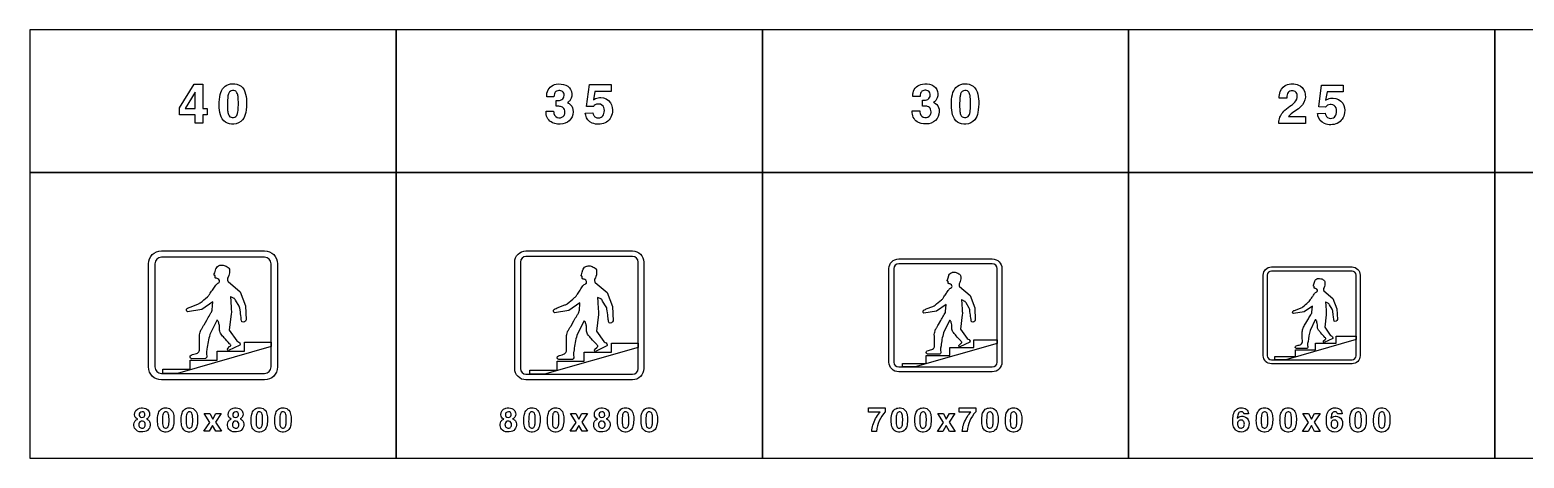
# Model space of a CAD drawing. Extents: x 0 to 18160, y 781 to 3436.
# Drawn here: x 0 to 9262, y 781 to 3436 of the extents above; entities that cross this region are included whole.
import ezdxf

# ---------------------------------------------------------------- set-up
doc = ezdxf.new("R2010")
doc.units = 0
doc.header["$MEASUREMENT"] = 0

msp = doc.modelspace()

# ---------------------------------------------------------------- linework, layer by layer
for points in [[(0, 2550.85), (2270, 2550.85), (2270, 3435.85), (0, 3435.85)], [(2270, 2550.85), (4540, 2550.85), (4540, 3435.85), (2270, 3435.85)], [(4540, 2550.85), (6810, 2550.85), (6810, 3435.85), (4540, 3435.85)], [(6810, 2550.85), (9080, 2550.85), (9080, 3435.85), (6810, 3435.85)], [(9080, 2550.85), (11350, 2550.85), (11350, 3435.85), (9080, 3435.85)], [(927.496, 2952.2), (1017.9, 3098.64), (1070.98, 3098.64), (1070.98, 2947.42), (1097.95, 2947.42), (1097.95, 2909.39), (1070.98, 2909.39), (1070.98, 2857.14), (1023.46, 2857.14), (1023.46, 2909.39), (927.496, 2909.39)], [(1023.46, 3049.99), (963.474, 2947.42), (1023.46, 2947.42)], [(0, 780.853), (2270, 780.853), (2270, 2550.85), (0, 2550.85)], [(2270, 780.853), (4540, 780.853), (4540, 2550.85), (2270, 2550.85)], [(4540, 780.853), (6810, 780.853), (6810, 2550.85), (4540, 2550.85)], [(6810, 780.853), (9080, 780.853), (9080, 2550.85), (6810, 2550.85)], [(9080, 780.853), (11350, 780.853), (11350, 2550.85), (9080, 2550.85)], [(914.424, 1305.97), (824.231, 1305.75), (824.262, 1331.43), (993.4, 1331.43), (993.4, 1387.46), (1160.94, 1387.46), (1160.94, 1443.72), (1164.64, 1443.7), (1329.24, 1443.69), (1329.24, 1499.23), (1331.15, 1499.24), (1494.85, 1499.26), (1494.94, 1471.96)], [(3189.62, 1300.98), (3099.43, 1300.76), (3099.46, 1326.44), (3268.6, 1326.44), (3268.6, 1382.47), (3436.14, 1382.47), (3436.14, 1438.73), (3439.84, 1438.71), (3604.44, 1438.7), (3604.44, 1494.24), (3606.35, 1494.25), (3770.05, 1494.27), (3770.14, 1466.97)], [(5487.06, 1346.05), (5408.14, 1345.86), (5408.16, 1368.32), (5556.16, 1368.32), (5556.16, 1417.36), (5702.76, 1417.36), (5702.76, 1466.58), (5706, 1466.56), (5850.02, 1466.55), (5850.02, 1515.15), (5851.69, 1515.16), (5994.93, 1515.18), (5995.01, 1491.29)], [(7784.65, 1391.03), (7717, 1390.86), (7717.03, 1410.12), (7843.88, 1410.12), (7843.88, 1452.15), (7969.54, 1452.15), (7969.54, 1494.34), (7972.31, 1494.33), (8095.76, 1494.32), (8095.76, 1535.98), (8097.19, 1535.98), (8219.97, 1536), (8220.04, 1515.52)], [(1115.2, 1002.62), (1080.08, 1057.17), (1114.84, 1057.17), (1133.11, 1023.12), (1151.83, 1057.17), (1185.98, 1057.17), (1150.44, 1003.14), (1186.95, 947.124), (1152.4, 947.124), (1132.54, 983.214), (1112.14, 947.124), (1077.99, 947.124)], [(3385.19, 1002.62), (3350.07, 1057.17), (3384.84, 1057.17), (3403.11, 1023.12), (3421.83, 1057.17), (3455.97, 1057.17), (3420.43, 1003.14), (3456.95, 947.124), (3422.4, 947.124), (3402.54, 983.214), (3382.14, 947.124), (3347.99, 947.124)], [(5662.41, 1002.24), (5627.29, 1056.79), (5662.06, 1056.79), (5680.33, 1022.74), (5699.05, 1056.79), (5733.19, 1056.79), (5697.65, 1002.76), (5734.17, 946.742), (5699.62, 946.742), (5679.76, 982.832), (5659.35, 946.742), (5625.21, 946.742)], [(7925.79, 1002.38), (7890.67, 1056.92), (7925.43, 1056.92), (7943.7, 1022.87), (7962.42, 1056.93), (7996.57, 1056.93), (7961.03, 1002.9), (7997.54, 946.878), (7962.99, 946.878), (7943.13, 982.968), (7922.73, 946.878), (7888.58, 946.878)]]:
    msp.add_lwpolyline(points, close=True)
for points in [[(1173.29, 2972.5, -0.0563084), (1179.33, 3035.33, -0.130301), (1201.53, 3079.13, -0.174843), (1243.35, 3100.54, -0.147552), (1296.47, 3093.9, -0.192146), (1333.28, 3050.74, -0.0833996), (1342.52, 2993.71, -0.0545507), (1337.51, 2922.93, -0.116773), (1318.43, 2878.86, -0.221099), (1263.57, 2851.17, -0.162564), (1212.11, 2863.69, -0.174743), (1180.84, 2909.11, -0.0640867), (1173.37, 2967.8)], [(1224.67, 2941.97, 0.0124589), (1225.19, 2935.65, 0.0668192), (1230.8, 2910.25, 0.615362), (1281.7, 2904.65, 0.0726881), (1287.15, 2917.68, 0.0588562), (1291.85, 2954.96, 0.0389037), (1290.23, 3021.95, 0.084671), (1283.64, 3045.29, 0.156013), (1272.18, 3057.45, 0.143208), (1256.47, 3060.41, 0.172584), (1240.71, 3054.21, 0.132565), (1230.76, 3038.65, 0.0498315), (1226.21, 3016.93, 0.0368731)], [(3199.84, 2931.72), (3246.2, 2931.72, 0.0411845), (3248.26, 2916.52, 0.335066), (3278.75, 2891.24, 0.276505), (3310.74, 2905.77, 0.158203), (3316.31, 2926.51, 0.0878221), (3313.34, 2942.42, 0.217575), (3294.82, 2959.29, 0.0882727), (3273.57, 2962.41), (3262.75, 2962.41), (3262.75, 2997.68, 0.0282129), (3282.34, 2998.27, 0.50028), (3309.32, 3043.77, 0.235001), (3290.79, 3058.81, 0.165496), (3265.12, 3056.52, 0.220849), (3250.9, 3039.97, 0.055705), (3248.02, 3021.77), (3203.2, 3021.77, -0.0488003), (3204.97, 3044.36, -0.30773), (3262.59, 3098.86, -0.146685), (3322.07, 3092.94, -0.469869), (3348.61, 3000.16, -0.0891152), (3336.57, 2988.4), (3332.3, 2985.39, -0.0245333), (3343.48, 2979, -0.202429), (3365.75, 2942.3, -0.422325), (3303.08, 2852.85, -0.154301), (3238.98, 2860.04, -0.287878), (3199.96, 2920.74, -0.0143877)], [(3442.43, 2920.43), (3489.39, 2922.2, 0.0452719), (3495.79, 2905.97, 0.0567733), (3500.53, 2899.1, 0.070207), (3504.95, 2895.62, 0.264984), (3540.97, 2893.73, 0.20748), (3558.38, 2916.83, 0.147389), (3557.24, 2954.86, 0.308532), (3527.86, 2976.27, 0.215743), (3498.08, 2966.04, 0.028781), (3492.71, 2959.8), (3450.09, 2961.82), (3467.91, 3096.49), (3601.95, 3096.49), (3601.95, 3054.63), (3501.51, 3054.63), (3492.55, 3002.61, -0.0211252), (3505.46, 3010.16, -0.121371), (3538.8, 3016, -0.244671), (3598.59, 2984.05, -0.173069), (3610.16, 2924.93, -0.256779), (3564.98, 2858.93, -0.199585), (3485.44, 2857.87, -0.245625), (3445.16, 2906.76, -0.0170062)], [(5469.08, 2933.14), (5515.45, 2933.14, 0.0411845), (5517.5, 2917.93, 0.335066), (5547.99, 2892.66, 0.276505), (5579.98, 2907.19, 0.158203), (5585.55, 2927.92, 0.0878221), (5582.59, 2943.84, 0.217575), (5564.07, 2960.7, 0.0882727), (5542.82, 2963.83), (5532, 2963.83), (5532, 2999.09, 0.0282129), (5551.59, 2999.69, 0.50028), (5578.56, 3045.18, 0.235001), (5560.04, 3060.23, 0.165496), (5534.37, 3057.94, 0.220849), (5520.15, 3041.39, 0.055705), (5517.27, 3023.19), (5472.44, 3023.19, -0.0488003), (5474.22, 3045.78, -0.30773), (5531.84, 3100.28, -0.146685), (5591.32, 3094.35, -0.469869), (5617.86, 3001.58, -0.0891152), (5605.81, 2989.81), (5601.55, 2986.81, -0.0245333), (5612.72, 2980.41, -0.202429), (5635, 2943.72, -0.422325), (5572.32, 2854.27, -0.154301), (5508.22, 2861.46, -0.287878), (5469.2, 2922.16, -0.0143877)], [(5711.68, 2972.5, -0.0563084), (5717.72, 3035.33, -0.130301), (5739.91, 3079.13, -0.174843), (5781.74, 3100.54, -0.147552), (5834.86, 3093.9, -0.192146), (5871.67, 3050.74, -0.0833996), (5880.91, 2993.71, -0.0545507), (5875.89, 2922.93, -0.116773), (5856.82, 2878.86, -0.221099), (5801.96, 2851.17, -0.162564), (5750.5, 2863.69, -0.174743), (5719.22, 2909.11, -0.0640867), (5711.76, 2967.8)], [(5763.06, 2941.97, 0.0124589), (5763.57, 2935.65, 0.0668192), (5769.18, 2910.26, 0.615362), (5820.09, 2904.65, 0.0726881), (5825.54, 2917.68, 0.0588562), (5830.24, 2954.96, 0.0389037), (5828.62, 3021.95, 0.084671), (5822.02, 3045.29, 0.156013), (5810.57, 3057.45, 0.143208), (5794.85, 3060.41, 0.172584), (5779.09, 3054.21, 0.132565), (5769.14, 3038.65, 0.0498315), (5764.6, 3016.93, 0.0368731)], [(7741.06, 2855.64, -0.0640343), (7742.32, 2876.58, -0.161687), (7778.14, 2937.12, -0.0283718), (7819.97, 2969.51, 0.0545111), (7840.86, 2987.44, 0.192461), (7855.83, 3026.97, 0.234238), (7842.24, 3053.35, 0.196223), (7816.93, 3058.13, 0.252425), (7795.01, 3040.95, 0.0856617), (7790.86, 3023.93, 0.0202329), (7790.15, 3012.24), (7743.51, 3012.24, -0.0983795), (7749.55, 3053.55, -0.245047), (7795.72, 3096.68, -0.207102), (7872.69, 3088.35, -0.233443), (7905.15, 3036.01, -0.20961), (7886.99, 2971.84, -0.0785124), (7853.06, 2940.36, 0.0107372), (7817.24, 2914.57, 0.0665092), (7801.37, 2898.53), (7905.86, 2898.53), (7905.86, 2855.64)], [(7981.21, 2917.58), (8028.17, 2919.36, 0.0452719), (8034.56, 2903.13, 0.0567733), (8039.3, 2896.25, 0.070207), (8043.73, 2892.78, 0.264984), (8079.74, 2890.88, 0.20748), (8097.16, 2913.99, 0.147389), (8096.02, 2952.02, 0.308532), (8066.63, 2973.43, 0.215743), (8036.85, 2963.2, 0.028781), (8031.48, 2956.96), (7988.87, 2958.97), (8006.68, 3093.65), (8140.72, 3093.65), (8140.72, 3051.78), (8040.29, 3051.78), (8031.33, 2999.77, -0.0211252), (8044.24, 3007.31, -0.121371), (8077.57, 3013.16, -0.244671), (8137.37, 2981.21, -0.173069), (8148.94, 2922.08, -0.256779), (8103.76, 2856.09, -0.199585), (8024.22, 2855.02, -0.245625), (7983.93, 2903.92, -0.0170062)], [(815, 1265.85, -0.414213), (735, 1345.85), (735, 1985.85, -0.414213), (815, 2065.85), (1455, 2065.85, -0.414213), (1535, 1985.85), (1535, 1345.85, -0.414213), (1455, 1265.85)], [(3075, 1265.85, -0.414213), (3005, 1335.85), (3005, 1995.85, -0.414213), (3075, 2065.85), (3735, 2065.85, -0.414213), (3805, 1995.85), (3805, 1335.85, -0.414213), (3735, 1265.85)], [(815, 1305.85), (1455, 1305.85, 0.414213), (1495, 1345.85), (1495, 1985.85, 0.414213), (1455, 2025.85), (815, 2025.85, 0.414213), (775, 1985.85), (775, 1345.85, 0.414213)], [(1243.46, 1476.42, 0.0454288), (1245.86, 1478.95, 0.259549), (1245.86, 1479.87, 0.0577904), (1244.49, 1482.61, 0.0494971), (1237.86, 1490.15, 0.00635653), (1204.49, 1527.18, -0.0241546), (1185.29, 1549.12, -0.146), (1175.46, 1573.58), (1175, 1593.24, 0.0902112), (1171.8, 1614.27, -0.00786231), (1169.29, 1624.55, 0.0730592), (1167.71, 1628.59, 0.236197), (1161.57, 1635.94, 0.444916), (1157.74, 1634.69), (1115.45, 1546.9, 0.0428082), (1097.74, 1456.36), (1094.72, 1439.22, 0.077591), (1093.94, 1430.74, 0.0719805), (1096.29, 1414.01, -0.220084), (1095.77, 1406.81, -0.136897), (1088.74, 1397.54), (1002.6, 1397.43, -0.806654), (1000.52, 1419.81, -0.0211454), (1031.69, 1429.35, 0.153391), (1043.35, 1435.98, 0.192996), (1051.35, 1454.27, 0.00635589), (1050.43, 1478.72), (1050.43, 1524.67, -0.0676101), (1051.57, 1545.24, 0.0175459), (1055.23, 1561.01, -0.107446), (1059.8, 1574.27, 0.0440683), (1069.86, 1590.95, 0.0204936), (1079.23, 1606.95), (1096.15, 1635.98, -0.0125247), (1115.34, 1668.89, -0.0277772), (1124.72, 1684.89, 0.112104), (1130.37, 1698.14), (1130.5, 1699.91), (1133.6, 1748.85), (1065.91, 1701.68), (977.129, 1686.82, -0.562013), (975.563, 1709.03, -0.0778491), (979.678, 1711.32, 0.017227), (993.618, 1716.8), (1040.25, 1735.32, 0.0980888), (1055.56, 1743.09, 0.00911257), (1100.26, 1780.67, 0.0636627), (1107.11, 1786.38, 0.00516637), (1118.09, 1802.61, -0.0156807), (1135.46, 1827.98, -0.0169696), (1152.37, 1853.35, -0.117833), (1170.89, 1867.98, 0.137704), (1174.09, 1871.18, 0.187976), (1175, 1881.46, 0.270403), (1165.4, 1892.67, 0.0489008), (1155.8, 1895.87, -0.0711565), (1151.23, 1897.01, -0.268027), (1148.49, 1900.44, -0.0671122), (1148.72, 1904.78, 0.0840399), (1148.72, 1910.04, 0.134977), (1147.8, 1912.09, 0.109403), (1145.74, 1913.46, -0.0374287), (1143.23, 1914.61, -0.228801), (1141.86, 1916.44, -0.133702), (1143, 1923.07, 0.0586099), (1148.03, 1937.92), (1153.05, 1953.92, -0.0391003), (1153.92, 1956.55, -0.222059), (1177.32, 1976.36, -0.00728581), (1179.14, 1976.75, -0.144586), (1204.07, 1975.63, -0.102766), (1228.32, 1962.84, -0.204578), (1236.54, 1952.96, -0.0514266), (1237.4, 1930.46, -0.131581), (1225.23, 1895.71), (1225.41, 1884.2, 0.123657), (1226.35, 1879.25, 0.00916011), (1228.37, 1875.07), (1303.85, 1811.73), (1336.3, 1725.22), (1340.22, 1637.85, -0.48784), (1314.34, 1624.78, -0.107689), (1311.99, 1632.76), (1310.48, 1640.85), (1310.15, 1642.93, 0.00462916), (1304.6, 1685.81), (1302.54, 1699.98), (1301.86, 1710.04, 0.0629831), (1297.74, 1723.07), (1274.89, 1759.87, 0.00569688), (1269.17, 1768.78, 0.0654224), (1267.19, 1770.62), (1245.68, 1780.93, 0.511514), (1242.74, 1778.66), (1244.69, 1756.09), (1248.08, 1708.02, -0.0367361), (1248.41, 1675.94), (1235.86, 1573.6), (1281.94, 1508.51, 0.0485273), (1283.65, 1507.06, 0.0307277), (1295.96, 1500.6, -0.163791), (1303.16, 1488.08, -0.103414), (1301.59, 1481.35), (1230.25, 1447.52, -0.47865), (1226.18, 1461.46), (1238.29, 1472.24, 0.0509507)], [(3075, 1300.85), (3735, 1300.85, 0.414213), (3770, 1335.85), (3770, 1995.85, 0.414213), (3735, 2030.85), (3075, 2030.85, 0.414213), (3040, 1995.85), (3040, 1335.85, 0.414213)], [(3518.65, 1471.43, 0.0454288), (3521.06, 1473.96, 0.259549), (3521.06, 1474.88, 0.0577904), (3519.68, 1477.62, 0.0494971), (3513.06, 1485.16, 0.00635653), (3479.68, 1522.19, -0.0241546), (3460.48, 1544.13, -0.146), (3450.65, 1568.59), (3450.2, 1588.25, 0.0902112), (3447, 1609.28, -0.00786231), (3444.48, 1619.56, 0.0730592), (3442.9, 1623.6, 0.236197), (3436.77, 1630.95, 0.444916), (3432.94, 1629.7), (3390.65, 1541.91, 0.0428082), (3372.94, 1451.36), (3369.92, 1434.23, 0.077591), (3369.14, 1425.75, 0.0719805), (3371.48, 1409.02, -0.220084), (3370.97, 1401.82, -0.136897), (3363.93, 1392.55), (3277.8, 1392.44, -0.806654), (3275.71, 1414.82, -0.0211454), (3306.89, 1424.36, 0.153391), (3318.54, 1430.99, 0.192996), (3326.54, 1449.28, 0.00635589), (3325.63, 1473.73), (3325.63, 1519.68, -0.0676101), (3326.77, 1540.25, 0.0175459), (3330.43, 1556.02, -0.107446), (3335, 1569.28, 0.0440683), (3345.06, 1585.96, 0.0204936), (3354.43, 1601.96), (3371.34, 1630.99, -0.0125247), (3390.54, 1663.9, -0.0277772), (3399.91, 1679.9, 0.112104), (3405.57, 1693.15), (3405.7, 1694.92), (3408.8, 1743.86), (3341.11, 1696.69), (3252.32, 1681.83, -0.562013), (3250.76, 1704.04, -0.0778491), (3254.87, 1706.33, 0.017227), (3268.81, 1711.81), (3315.45, 1730.33, 0.0980888), (3330.76, 1738.1, 0.00911257), (3375.45, 1775.68, 0.0636627), (3382.31, 1781.39, 0.00516637), (3393.28, 1797.62, -0.0156807), (3410.65, 1822.99, -0.0169696), (3427.57, 1848.36, -0.117833), (3446.08, 1862.99, 0.137704), (3449.28, 1866.19, 0.187976), (3450.2, 1876.47, 0.270403), (3440.6, 1887.68, 0.0489008), (3431, 1890.88, -0.0711565), (3426.43, 1892.02, -0.268027), (3423.68, 1895.45, -0.0671122), (3423.91, 1899.79, 0.0840399), (3423.91, 1905.05, 0.134977), (3423, 1907.1, 0.109403), (3420.94, 1908.47, -0.0374287), (3418.43, 1909.62, -0.228801), (3417.06, 1911.45, -0.133702), (3418.2, 1918.08, 0.0586099), (3423.23, 1932.93), (3428.25, 1948.93, -0.0391003), (3429.11, 1951.56, -0.222059), (3452.52, 1971.37, -0.00728581), (3454.33, 1971.76, -0.144586), (3479.27, 1970.64, -0.102766), (3503.52, 1957.85, -0.204578), (3511.73, 1947.97, -0.0514266), (3512.59, 1925.47, -0.131581), (3500.43, 1890.72), (3500.61, 1879.21, 0.123657), (3501.55, 1874.26, 0.00916011), (3503.56, 1870.08), (3579.04, 1806.74), (3611.5, 1720.23), (3615.42, 1632.86, -0.48784), (3589.54, 1619.79, -0.107689), (3587.18, 1627.77), (3585.67, 1635.86), (3585.35, 1637.94, 0.00462916), (3579.8, 1680.82), (3577.74, 1694.99), (3577.06, 1705.05, 0.0629831), (3572.94, 1718.08), (3550.08, 1754.88, 0.00569688), (3544.37, 1763.79, 0.0654224), (3542.39, 1765.63), (3520.87, 1775.94, 0.511514), (3517.94, 1773.67), (3519.88, 1751.1), (3523.28, 1703.03, -0.0367361), (3523.61, 1670.95), (3511.06, 1568.61), (3557.14, 1503.52, 0.0485273), (3558.84, 1502.07, 0.0307277), (3571.15, 1495.61, -0.163791), (3578.36, 1483.09, -0.103414), (3576.79, 1476.36), (3505.45, 1442.53, -0.47865), (3501.38, 1456.47), (3513.49, 1467.25, 0.0509507)], [(5385, 1315.85, -0.414213), (5325, 1375.85), (5325, 1955.85, -0.414213), (5385, 2015.85), (5965, 2015.85, -0.414213), (6025, 1955.85), (6025, 1375.85, -0.414213), (5965, 1315.85)], [(5385, 1345.85), (5965, 1345.85, 0.414213), (5995, 1375.85), (5995, 1955.85, 0.414213), (5965, 1985.85), (5385, 1985.85, 0.414213), (5355, 1955.85), (5355, 1375.85, 0.414213)], [(7695, 1365.85, -0.414213), (7645, 1415.85), (7645, 1915.85, -0.414213), (7695, 1965.85), (8195, 1965.85, -0.414213), (8245, 1915.85), (8245, 1415.85, -0.414213), (8195, 1365.85)], [(5774.96, 1495.19, 0.0454288), (5777.06, 1497.41, 0.259549), (5777.06, 1498.21, 0.0577904), (5775.86, 1500.61, 0.0494971), (5770.06, 1507.21, 0.00635653), (5740.86, 1539.61, -0.0241546), (5724.06, 1558.81, -0.146), (5715.46, 1580.21), (5715.06, 1597.41, 0.0902112), (5712.26, 1615.81, -0.00786231), (5710.06, 1624.81, 0.0730592), (5708.68, 1628.34, 0.236197), (5703.31, 1634.77, 0.444916), (5699.96, 1633.68), (5662.95, 1556.86, 0.0428082), (5647.46, 1477.63), (5644.82, 1462.64, 0.077591), (5644.13, 1455.22, 0.0719805), (5646.19, 1440.59, -0.220084), (5645.73, 1434.29, -0.136897), (5639.58, 1426.17), (5564.21, 1426.07, -0.806654), (5562.39, 1445.66, -0.0211454), (5589.66, 1454.01, 0.153391), (5599.86, 1459.81, 0.192996), (5606.86, 1475.81, 0.00635589), (5606.06, 1497.21), (5606.06, 1537.41, -0.0676101), (5607.06, 1555.41, 0.0175459), (5610.26, 1569.21, -0.107446), (5614.26, 1580.81, 0.0440683), (5623.06, 1595.41, 0.0204936), (5631.26, 1609.41), (5646.06, 1634.81, -0.0125247), (5662.86, 1663.61, -0.0277772), (5671.06, 1677.61, 0.112104), (5676.01, 1689.2), (5676.13, 1690.75), (5678.84, 1733.57), (5619.61, 1692.29), (5541.92, 1679.29, -0.562013), (5540.55, 1698.72, -0.0778491), (5544.15, 1700.72, 0.017227), (5556.35, 1705.53), (5597.15, 1721.72, 0.0980888), (5610.55, 1728.53, 0.00911257), (5649.66, 1761.41, 0.0636627), (5655.66, 1766.41, 0.00516637), (5665.26, 1780.6, -0.0156807), (5680.46, 1802.81, -0.0169696), (5695.26, 1825.01, -0.117833), (5711.46, 1837.81, 0.137704), (5714.26, 1840.61, 0.187976), (5715.06, 1849.61, 0.270403), (5706.66, 1859.41, 0.0489008), (5698.26, 1862.21, -0.0711565), (5694.26, 1863.21, -0.268027), (5691.86, 1866.21, -0.0671122), (5692.06, 1870.01, 0.0840399), (5692.06, 1874.61, 0.134977), (5691.26, 1876.41, 0.109403), (5689.46, 1877.61, -0.0374287), (5687.26, 1878.6, -0.228801), (5686.06, 1880.21, -0.133702), (5687.06, 1886.01, 0.0586099), (5691.46, 1899.01), (5695.86, 1913.01, -0.0391003), (5696.61, 1915.31, -0.222059), (5717.09, 1932.64, -0.00728581), (5718.68, 1932.98, -0.144586), (5740.5, 1932, -0.102766), (5761.71, 1920.81, -0.204578), (5768.91, 1912.16, -0.0514266), (5769.66, 1892.48, -0.131581), (5759.02, 1862.07), (5759.17, 1852, 0.123657), (5760, 1847.66, 0.00916011), (5761.76, 1844.01), (5827.8, 1788.59), (5856.2, 1712.89), (5859.63, 1636.44, -0.48784), (5836.98, 1625.01, -0.107689), (5834.92, 1631.99), (5833.6, 1639.07), (5833.32, 1640.89, 0.00462916), (5828.46, 1678.41), (5826.66, 1690.81), (5826.06, 1699.61, 0.0629831), (5822.46, 1711.01), (5802.46, 1743.21, 0.00569688), (5797.46, 1751.01, 0.0654224), (5795.73, 1752.62), (5776.9, 1761.64, 0.511514), (5774.33, 1759.65), (5776.04, 1739.9), (5779, 1697.84, -0.0367361), (5779.3, 1669.77), (5768.31, 1580.22), (5808.63, 1523.27, 0.0485273), (5810.13, 1522, 0.0307277), (5820.9, 1516.35, -0.163791), (5827.2, 1505.39, -0.103414), (5825.83, 1499.5), (5763.4, 1469.9, -0.47865), (5759.84, 1482.1), (5770.44, 1491.54, 0.0509507)], [(7695, 1390.85), (8195, 1390.85, 0.414213), (8220, 1415.85), (8220, 1915.85, 0.414213), (8195, 1940.85), (7695, 1940.85, 0.414213), (7670, 1915.85), (7670, 1415.85, 0.414213)], [(8031.43, 1518.86, 0.0454288), (8033.23, 1520.76, 0.259549), (8033.23, 1521.45, 0.0577904), (8032.2, 1523.51, 0.0494971), (8027.23, 1529.17, 0.00635653), (8002.2, 1556.94, -0.0241546), (7987.8, 1573.39, -0.146), (7980.43, 1591.74), (7980.09, 1606.48, 0.0902112), (7977.68, 1622.25, -0.00786231), (7975.8, 1629.97, 0.0730592), (7974.61, 1633, 0.236197), (7970.01, 1638.5, 0.444916), (7967.14, 1637.57), (7935.42, 1571.73, 0.0428082), (7922.14, 1503.82), (7919.87, 1490.97, 0.077591), (7919.29, 1484.61, 0.0719805), (7921.05, 1472.06, -0.220084), (7920.66, 1466.66, -0.136897), (7915.38, 1459.71), (7850.78, 1459.62, -0.806654), (7849.22, 1476.41, -0.0211454), (7872.6, 1483.56, 0.153391), (7881.34, 1488.54, 0.192996), (7887.34, 1502.25, 0.00635589), (7886.66, 1520.59), (7886.66, 1555.05, -0.0676101), (7887.51, 1570.48, 0.0175459), (7890.25, 1582.31, -0.107446), (7893.68, 1592.25, 0.0440683), (7901.23, 1604.76, 0.0204936), (7908.25, 1616.76), (7920.94, 1638.54, -0.0125247), (7935.34, 1663.22, -0.0277772), (7942.37, 1675.22, 0.112104), (7946.61, 1685.16), (7946.71, 1686.49), (7949.04, 1723.19), (7898.27, 1687.81), (7831.68, 1676.67, -0.562013), (7830.5, 1693.32, -0.0778491), (7833.59, 1695.04, 0.017227), (7844.05, 1699.15), (7879.02, 1713.04, 0.0980888), (7890.5, 1718.87, 0.00911257), (7924.03, 1747.05, 0.0636627), (7929.17, 1751.34, 0.00516637), (7937.4, 1763.51, -0.0156807), (7950.43, 1782.54, -0.0169696), (7963.11, 1801.57, -0.117833), (7977, 1812.54, 0.137704), (7979.4, 1814.94, 0.187976), (7980.09, 1822.65, 0.270403), (7972.88, 1831.05, 0.0489008), (7965.68, 1833.45, -0.0711565), (7962.25, 1834.31, -0.268027), (7960.2, 1836.88, -0.0671122), (7960.37, 1840.14, 0.0840399), (7960.37, 1844.08, 0.134977), (7959.68, 1845.62, 0.109403), (7958.14, 1846.65, -0.0374287), (7956.25, 1847.51, -0.228801), (7955.23, 1848.88, -0.133702), (7956.09, 1853.85, 0.0586099), (7959.86, 1864.99), (7963.62, 1876.99, -0.0391003), (7964.27, 1878.97, -0.222059), (7981.82, 1893.82, -0.00728581), (7983.18, 1894.12, -0.144586), (8001.88, 1893.27, -0.102766), (8020.07, 1883.69, -0.204578), (8026.24, 1876.27, -0.0514266), (8026.88, 1859.4, -0.131581), (8017.76, 1833.34), (8017.89, 1824.7, 0.123657), (8018.6, 1820.99, 0.00916011), (8020.11, 1817.86), (8076.72, 1770.35), (8101.06, 1705.47), (8104, 1639.94, -0.48784), (8084.59, 1630.14, -0.107689), (8082.82, 1636.12), (8081.69, 1642.19), (8081.44, 1643.75, 0.00462916), (8077.28, 1675.91), (8075.74, 1686.54), (8075.23, 1694.08, 0.0629831), (8072.14, 1703.85), (8055, 1731.45, 0.00569688), (8050.71, 1738.14, 0.0654224), (8049.22, 1739.52), (8033.09, 1747.25, 0.511514), (8030.89, 1745.55), (8032.35, 1728.62), (8034.89, 1692.57, -0.0367361), (8035.14, 1668.51), (8025.73, 1591.75), (8060.29, 1542.93, 0.0485273), (8061.57, 1541.85, 0.0307277), (8070.8, 1537, -0.163791), (8076.2, 1527.61, -0.103414), (8075.03, 1522.56), (8021.52, 1497.19, -0.47865), (8018.47, 1507.64), (8027.55, 1515.73, 0.0509507)], [(667.968, 1023.18, -0.0382282), (664.485, 1024.48, -0.270406), (649.106, 1048.56, -0.377372), (679.437, 1090.47, -0.15371), (717.921, 1088.37, -0.416366), (738.324, 1038.91, -0.173733), (723.774, 1024.53), (722.328, 1023.84, -0.0479914), (731.997, 1018.89, -0.173856), (743.608, 1002.73, -0.440125), (712.542, 945.096, -0.184), (667.115, 948.958, -0.410286), (649.627, 1007.75, -0.151435), (664.035, 1021.21)], [(677.305, 1048.67, 0.0587981), (678.182, 1044.74, 0.18403), (685.267, 1035.57, 0.217144), (702.684, 1034.34, 0.192437), (710.883, 1041.42, 0.157808), (712.542, 1054.84, 0.166677), (707.968, 1063.67, 0.173614), (695.954, 1068.18, 0.2359), (681.001, 1061.75, 0.184791)], [(791.138, 1015.11, -0.0563084), (794.763, 1052.81, -0.130301), (808.081, 1079.09, -0.174843), (833.176, 1091.93, -0.147552), (865.048, 1087.95, -0.192146), (887.133, 1062.05, -0.0833996), (892.678, 1027.84, -0.0545507), (889.668, 985.371, -0.116773), (878.223, 958.926, -0.221099), (845.308, 942.314, -0.162564), (814.432, 949.826, -0.174743), (795.664, 977.077, -0.0640867), (791.185, 1012.29)], [(821.967, 996.793, 0.0124589), (822.275, 993.001, 0.0668192), (825.64, 977.764, 0.615362), (856.185, 974.399, 0.0726881), (859.455, 982.219, 0.0588562), (862.275, 1004.59, 0.0389037), (861.304, 1044.78, 0.084671), (857.346, 1058.78, 0.156013), (850.474, 1066.08, 0.143208), (841.043, 1067.86, 0.172584), (831.588, 1064.14, 0.132565), (825.616, 1054.8, 0.0498315), (822.891, 1041.77, 0.0368731)], [(937.884, 1015.1, -0.0563084), (941.51, 1052.8, -0.130301), (954.827, 1079.08, -0.174843), (979.922, 1091.93, -0.147552), (1011.79, 1087.94, -0.192146), (1033.88, 1062.04, -0.0833996), (1039.42, 1027.83, -0.0545507), (1036.41, 985.362, -0.116773), (1024.97, 958.917, -0.221099), (992.055, 942.305, -0.162564), (961.178, 949.817, -0.174743), (942.41, 977.068, -0.0640867), (937.931, 1012.28)], [(968.713, 996.784, 0.0124589), (969.021, 992.992, 0.0668192), (972.386, 977.755, 0.615362), (1002.93, 974.39, 0.0726881), (1006.2, 982.21, 0.0588562), (1009.02, 1004.58, 0.0389037), (1008.05, 1044.77, 0.084671), (1004.09, 1058.77, 0.156013), (997.22, 1066.07, 0.143208), (987.789, 1067.85, 0.172584), (978.334, 1064.13, 0.132565), (972.363, 1054.79, 0.0498315), (969.637, 1041.76, 0.0368731)], [(1248.01, 1023.15, -0.0382282), (1244.53, 1024.45, -0.270406), (1229.15, 1048.53, -0.377372), (1259.48, 1090.45, -0.15371), (1297.96, 1088.34, -0.416366), (1318.36, 1038.88, -0.173733), (1303.82, 1024.5), (1302.37, 1023.81, -0.0479914), (1312.04, 1018.86, -0.173856), (1323.65, 1002.7, -0.440125), (1292.58, 945.068, -0.184), (1247.16, 948.931, -0.410286), (1229.67, 1007.72, -0.151435), (1244.08, 1021.18)], [(1257.35, 1048.65, 0.0587981), (1258.22, 1044.71, 0.18403), (1265.31, 1035.54, 0.217144), (1282.73, 1034.31, 0.192437), (1290.92, 1041.39, 0.157808), (1292.58, 1054.81, 0.166677), (1288.01, 1063.65, 0.173614), (1276, 1068.15, 0.2359), (1261.04, 1061.73, 0.184791)], [(1371.18, 1015.14, -0.0563084), (1374.8, 1052.84, -0.130301), (1388.12, 1079.12, -0.174843), (1413.22, 1091.96, -0.147552), (1445.09, 1087.98, -0.192146), (1467.17, 1062.08, -0.0833996), (1472.72, 1027.86, -0.0545507), (1469.71, 985.398, -0.116773), (1458.26, 958.952, -0.221099), (1425.35, 942.341, -0.162564), (1394.47, 949.853, -0.174743), (1375.71, 977.104, -0.0640867), (1371.23, 1012.32)], [(1402.01, 996.82, 0.0124589), (1402.32, 993.028, 0.0668192), (1405.68, 977.791, 0.615362), (1436.23, 974.426, 0.0726881), (1439.5, 982.246, 0.0588562), (1442.32, 1004.62, 0.0389037), (1441.34, 1044.81, 0.084671), (1437.39, 1058.81, 0.156013), (1430.52, 1066.11, 0.143208), (1421.08, 1067.89, 0.172584), (1411.63, 1064.17, 0.132565), (1405.66, 1054.83, 0.0498315), (1402.93, 1041.8, 0.0368731)], [(1517.93, 1015.16, -0.0563084), (1521.55, 1052.87, -0.130301), (1534.87, 1079.15, -0.174843), (1559.96, 1091.99, -0.147552), (1591.84, 1088.01, -0.192146), (1613.92, 1062.11, -0.0833996), (1619.47, 1027.89, -0.0545507), (1616.46, 985.425, -0.116773), (1605.01, 958.98, -0.221099), (1572.1, 942.368, -0.162564), (1541.22, 949.88, -0.174743), (1522.45, 977.131, -0.0640867), (1517.97, 1012.34)], [(1548.75, 996.847, 0.0124589), (1549.06, 993.056, 0.0668192), (1552.43, 977.819, 0.615362), (1582.97, 974.454, 0.0726881), (1586.24, 982.274, 0.0588562), (1589.06, 1004.64, 0.0389037), (1588.09, 1044.83, 0.084671), (1584.13, 1058.84, 0.156013), (1577.26, 1066.14, 0.143208), (1567.83, 1067.91, 0.172584), (1558.38, 1064.19, 0.132565), (1552.4, 1054.86, 0.0498315), (1549.68, 1041.82, 0.0368731)], [(2937.96, 1023.18, -0.0382282), (2934.48, 1024.48, -0.270406), (2919.1, 1048.56, -0.377372), (2949.43, 1090.47, -0.15371), (2987.91, 1088.37, -0.416366), (3008.32, 1038.91, -0.173733), (2993.77, 1024.53), (2992.32, 1023.84, -0.0479914), (3001.99, 1018.89, -0.173856), (3013.6, 1002.73, -0.440125), (2982.54, 945.096, -0.184), (2937.11, 948.958, -0.410286), (2919.62, 1007.75, -0.151435), (2934.03, 1021.21)], [(2947.3, 1048.67, 0.0587981), (2948.18, 1044.74, 0.18403), (2955.26, 1035.57, 0.217144), (2972.68, 1034.34, 0.192437), (2980.88, 1041.42, 0.157808), (2982.54, 1054.83, 0.166677), (2977.96, 1063.67, 0.173614), (2965.95, 1068.18, 0.2359), (2951, 1061.75, 0.184791)], [(3061.13, 1015.11, -0.0563084), (3064.76, 1052.81, -0.130301), (3078.07, 1079.09, -0.174843), (3103.17, 1091.93, -0.147552), (3135.04, 1087.95, -0.192146), (3157.13, 1062.05, -0.0833996), (3162.67, 1027.84, -0.0545507), (3159.66, 985.371, -0.116773), (3148.22, 958.925, -0.221099), (3115.3, 942.314, -0.162564), (3084.43, 949.826, -0.174743), (3065.66, 977.077, -0.0640867), (3061.18, 1012.29)], [(3091.96, 996.793, 0.0124589), (3092.27, 993.001, 0.0668192), (3095.63, 977.764, 0.615362), (3126.18, 974.399, 0.0726881), (3129.45, 982.219, 0.0588562), (3132.27, 1004.59, 0.0389037), (3131.3, 1044.78, 0.084671), (3127.34, 1058.78, 0.156013), (3120.47, 1066.08, 0.143208), (3111.04, 1067.86, 0.172584), (3101.58, 1064.14, 0.132565), (3095.61, 1054.8, 0.0498315), (3092.89, 1041.77, 0.0368731)], [(3207.88, 1015.1, -0.0563084), (3211.5, 1052.8, -0.130301), (3224.82, 1079.08, -0.174843), (3249.92, 1091.93, -0.147552), (3281.79, 1087.94, -0.192146), (3303.87, 1062.04, -0.0833996), (3309.42, 1027.83, -0.0545507), (3306.41, 985.362, -0.116773), (3294.96, 958.916, -0.221099), (3262.05, 942.305, -0.162564), (3231.17, 949.817, -0.174743), (3212.4, 977.068, -0.0640867), (3207.93, 1012.28)], [(3238.71, 996.784, 0.0124589), (3239.02, 992.992, 0.0668192), (3242.38, 977.755, 0.615362), (3272.93, 974.39, 0.0726881), (3276.2, 982.21, 0.0588562), (3279.02, 1004.58, 0.0389037), (3278.04, 1044.77, 0.084671), (3274.09, 1058.77, 0.156013), (3267.21, 1066.07, 0.143208), (3257.78, 1067.85, 0.172584), (3248.33, 1064.13, 0.132565), (3242.36, 1054.79, 0.0498315), (3239.63, 1041.76, 0.0368731)], [(3518, 1023.15, -0.0382282), (3514.52, 1024.45, -0.270406), (3499.14, 1048.53, -0.377372), (3529.47, 1090.45, -0.15371), (3567.96, 1088.34, -0.416366), (3588.36, 1038.88, -0.173733), (3573.81, 1024.5), (3572.36, 1023.81, -0.0479914), (3582.03, 1018.86, -0.173856), (3593.64, 1002.7, -0.440125), (3562.58, 945.068, -0.184), (3517.15, 948.93, -0.410286), (3499.66, 1007.72, -0.151435), (3514.07, 1021.18)], [(3527.34, 1048.65, 0.0587981), (3528.22, 1044.71, 0.18403), (3535.3, 1035.54, 0.217144), (3552.72, 1034.31, 0.192437), (3560.92, 1041.39, 0.157808), (3562.58, 1054.81, 0.166677), (3558, 1063.65, 0.173614), (3545.99, 1068.15, 0.2359), (3531.04, 1061.73, 0.184791)], [(3641.17, 1015.14, -0.0563084), (3644.8, 1052.84, -0.130301), (3658.12, 1079.12, -0.174843), (3683.21, 1091.96, -0.147552), (3715.08, 1087.98, -0.192146), (3737.17, 1062.08, -0.0833996), (3742.71, 1027.86, -0.0545507), (3739.7, 985.398, -0.116773), (3728.26, 958.952, -0.221099), (3695.34, 942.341, -0.162564), (3664.47, 949.853, -0.174743), (3645.7, 977.104, -0.0640867), (3641.22, 1012.32)], [(3672, 996.819, 0.0124589), (3672.31, 993.028, 0.0668192), (3675.68, 977.791, 0.615362), (3706.22, 974.426, 0.0726881), (3709.49, 982.246, 0.0588562), (3712.31, 1004.62, 0.0389037), (3711.34, 1044.81, 0.084671), (3707.38, 1058.81, 0.156013), (3700.51, 1066.11, 0.143208), (3691.08, 1067.89, 0.172584), (3681.62, 1064.17, 0.132565), (3675.65, 1054.83, 0.0498315), (3672.93, 1041.8, 0.0368731)], [(3787.92, 1015.16, -0.0563084), (3791.54, 1052.87, -0.130301), (3804.86, 1079.15, -0.174843), (3829.96, 1091.99, -0.147552), (3861.83, 1088.01, -0.192146), (3883.91, 1062.11, -0.0833996), (3889.46, 1027.89, -0.0545507), (3886.45, 985.425, -0.116773), (3875, 958.98, -0.221099), (3842.09, 942.368, -0.162564), (3811.21, 949.88, -0.174743), (3792.45, 977.131, -0.0640867), (3787.97, 1012.34)], [(3818.75, 996.847, 0.0124589), (3819.06, 993.055, 0.0668192), (3822.42, 977.818, 0.615362), (3852.97, 974.454, 0.0726881), (3856.24, 982.273, 0.0588562), (3859.06, 1004.64, 0.0389037), (3858.09, 1044.83, 0.084671), (3854.13, 1058.84, 0.156013), (3847.26, 1066.14, 0.143208), (3837.82, 1067.91, 0.172584), (3828.37, 1064.19, 0.132565), (3822.4, 1054.86, 0.0498315), (3819.67, 1041.82, 0.0368731)], [(5197.97, 1092.39), (5301.72, 1092.39), (5301.72, 1068.6, 0.17337), (5248.52, 946.561), (5218.19, 946.561, -0.0554097), (5224.99, 986.182, -0.10295), (5266.79, 1061.96), (5270.2, 1066.21), (5197.97, 1066.21)], [(5338.35, 1014.73, -0.0563084), (5341.98, 1052.43, -0.130301), (5355.29, 1078.71, -0.174843), (5380.39, 1091.55, -0.147552), (5412.26, 1087.57, -0.192146), (5434.35, 1061.67, -0.0833996), (5439.89, 1027.45, -0.0545507), (5436.88, 984.988, -0.116773), (5425.44, 958.543, -0.221099), (5392.52, 941.931, -0.162564), (5361.65, 949.443, -0.174743), (5342.88, 976.694, -0.0640867), (5338.4, 1011.91)], [(5369.18, 996.41, 0.0124589), (5369.49, 992.619, 0.0668192), (5372.85, 977.382, 0.615362), (5403.4, 974.017, 0.0726881), (5406.67, 981.837, 0.0588562), (5409.49, 1004.21, 0.0389037), (5408.52, 1044.4, 0.084671), (5404.56, 1058.4, 0.156013), (5397.69, 1065.7, 0.143208), (5388.26, 1067.48, 0.172584), (5378.8, 1063.76, 0.132565), (5372.83, 1054.42, 0.0498315), (5370.1, 1041.39, 0.0368731)], [(5485.1, 1014.72, -0.0563084), (5488.72, 1052.42, -0.130301), (5502.04, 1078.7, -0.174843), (5527.14, 1091.54, -0.147552), (5559.01, 1087.56, -0.192146), (5581.09, 1061.66, -0.0833996), (5586.64, 1027.44, -0.0545507), (5583.63, 984.979, -0.116773), (5572.18, 958.534, -0.221099), (5539.27, 941.922, -0.162564), (5508.39, 949.434, -0.174743), (5489.62, 976.685, -0.0640867), (5485.14, 1011.9)], [(5515.93, 996.401, 0.0124589), (5516.23, 992.61, 0.0668192), (5519.6, 977.373, 0.615362), (5550.14, 974.008, 0.0726881), (5553.41, 981.828, 0.0588562), (5556.23, 1004.2, 0.0389037), (5555.26, 1044.39, 0.084671), (5551.31, 1058.39, 0.156013), (5544.43, 1065.69, 0.143208), (5535, 1067.47, 0.172584), (5525.55, 1063.75, 0.132565), (5519.58, 1054.41, 0.0498315), (5516.85, 1041.38, 0.0368731)], [(5759.16, 1092.36), (5862.9, 1092.36), (5862.9, 1068.57, 0.17337), (5809.7, 946.534), (5779.37, 946.534, -0.0554097), (5786.17, 986.155, -0.10295), (5827.97, 1061.94), (5831.39, 1066.18), (5759.16, 1066.18)], [(5899.54, 1014.75, -0.0563084), (5903.16, 1052.46, -0.130301), (5916.48, 1078.74, -0.174843), (5941.57, 1091.58, -0.147552), (5973.45, 1087.6, -0.192146), (5995.53, 1061.7, -0.0833996), (6001.08, 1027.48, -0.0545507), (5998.07, 985.015, -0.116773), (5986.62, 958.57, -0.221099), (5953.71, 941.958, -0.162564), (5922.83, 949.47, -0.174743), (5904.06, 976.721, -0.0640867), (5899.58, 1011.93)], [(5930.36, 996.437, 0.0124589), (5930.67, 992.646, 0.0668192), (5934.04, 977.409, 0.615362), (5964.58, 974.044, 0.0726881), (5967.85, 981.864, 0.0588562), (5970.67, 1004.23, 0.0389037), (5969.7, 1044.42, 0.084671), (5965.74, 1058.43, 0.156013), (5958.87, 1065.73, 0.143208), (5949.44, 1067.5, 0.172584), (5939.99, 1063.78, 0.132565), (5934.01, 1054.45, 0.0498315), (5931.29, 1041.41, 0.0368731)], [(6046.28, 1014.78, -0.0563084), (6049.91, 1052.48, -0.130301), (6063.22, 1078.76, -0.174843), (6088.32, 1091.61, -0.147552), (6120.19, 1087.63, -0.192146), (6142.28, 1061.72, -0.0833996), (6147.82, 1027.51, -0.0545507), (6144.81, 985.043, -0.116773), (6133.37, 958.597, -0.221099), (6100.45, 941.986, -0.162564), (6069.58, 949.498, -0.174743), (6050.81, 976.749, -0.0640867), (6046.33, 1011.96)], [(6077.11, 996.464, 0.0124589), (6077.42, 992.673, 0.0668192), (6080.78, 977.436, 0.615362), (6111.33, 974.071, 0.0726881), (6114.6, 981.891, 0.0588562), (6117.42, 1004.26, 0.0389037), (6116.45, 1044.45, 0.084671), (6112.49, 1058.45, 0.156013), (6105.62, 1065.75, 0.143208), (6096.19, 1067.53, 0.172584), (6086.73, 1063.81, 0.132565), (6080.76, 1054.47, 0.0498315), (6078.04, 1041.44, 0.0368731)], [(7553.86, 1054.75), (7525.61, 1054.75, 0.0333099), (7523.62, 1060.09, 0.308433), (7507.89, 1068.78, 0.256298), (7491.16, 1058.57, 0.0718547), (7486.8, 1047.53, 0.0422837), (7483.79, 1028.71, -0.0343264), (7495.07, 1036.67, -0.198215), (7524.83, 1039.4, -0.294049), (7555.09, 1007.46, -0.195966), (7547.53, 962.621, -0.251599), (7509.24, 942.764, -0.162734), (7477.67, 952.076, -0.142524), (7461.25, 975.489, -0.0867955), (7455.85, 1010.01, -0.0561633), (7459.19, 1048.69, -0.143087), (7476.02, 1080.63, -0.165016), (7500.4, 1092.22, -0.137094), (7531.63, 1088.45, -0.238813), (7552.18, 1062.95, -0.0169871)], [(7601.73, 1014.87, -0.0563084), (7605.35, 1052.57, -0.130301), (7618.67, 1078.85, -0.174843), (7643.77, 1091.7, -0.147552), (7675.64, 1087.72, -0.192146), (7697.72, 1061.82, -0.0833996), (7703.27, 1027.6, -0.0545507), (7700.26, 985.133, -0.116773), (7688.81, 958.688, -0.221099), (7655.9, 942.077, -0.162564), (7625.02, 949.588, -0.174743), (7606.25, 976.84, -0.0640867), (7601.78, 1012.05)], [(7632.56, 996.555, 0.0124589), (7632.86, 992.764, 0.0668192), (7636.23, 977.527, 0.615362), (7666.78, 974.162, 0.0726881), (7670.05, 981.982, 0.0588562), (7672.86, 1004.35, 0.0389037), (7671.89, 1044.54, 0.084671), (7667.94, 1058.55, 0.156013), (7661.06, 1065.84, 0.143208), (7651.63, 1067.62, 0.172584), (7642.18, 1063.9, 0.132565), (7636.21, 1054.56, 0.0498315), (7633.48, 1041.53, 0.0368731)], [(7748.47, 1014.87, -0.0563084), (7752.1, 1052.57, -0.130301), (7765.42, 1078.85, -0.174843), (7790.51, 1091.7, -0.147552), (7822.38, 1087.72, -0.192146), (7844.47, 1061.82, -0.0833996), (7850.01, 1027.6, -0.0545507), (7847, 985.133, -0.116773), (7835.56, 958.688, -0.221099), (7802.64, 942.077, -0.162564), (7771.77, 949.588, -0.174743), (7753, 976.84, -0.0640867), (7748.52, 1012.05)], [(7779.3, 996.555, 0.0124589), (7779.61, 992.764, 0.0668192), (7782.98, 977.527, 0.615362), (7813.52, 974.162, 0.0726881), (7816.79, 981.982, 0.0588562), (7819.61, 1004.35, 0.0389037), (7818.64, 1044.54, 0.084671), (7814.68, 1058.55, 0.156013), (7807.81, 1065.84, 0.143208), (7798.38, 1067.62, 0.172584), (7788.92, 1063.9, 0.132565), (7782.95, 1054.56, 0.0498315), (7780.23, 1041.53, 0.0368731)], [(8133.77, 1054.74), (8105.52, 1054.74, 0.0333099), (8103.53, 1060.08, 0.308433), (8087.8, 1068.77, 0.256298), (8071.07, 1058.56, 0.0718547), (8066.71, 1047.52, 0.0422837), (8063.7, 1028.7, -0.0343264), (8074.98, 1036.66, -0.198215), (8104.74, 1039.39, -0.294049), (8135, 1007.45, -0.195966), (8127.44, 962.612, -0.251599), (8089.15, 942.754, -0.162734), (8057.58, 952.067, -0.142524), (8041.16, 975.479, -0.0867955), (8035.76, 1010.01, -0.0561633), (8039.1, 1048.68, -0.143087), (8055.93, 1080.62, -0.165016), (8080.31, 1092.21, -0.137094), (8111.54, 1088.44, -0.238813), (8132.09, 1062.94, -0.0169871)], [(8181.64, 1014.89, -0.0563084), (8185.26, 1052.59, -0.130301), (8198.58, 1078.87, -0.174843), (8223.68, 1091.72, -0.147552), (8255.55, 1087.73, -0.192146), (8277.63, 1061.83, -0.0833996), (8283.18, 1027.62, -0.0545507), (8280.17, 985.151, -0.116773), (8268.72, 958.706, -0.221099), (8235.81, 942.094, -0.162564), (8204.93, 949.606, -0.174743), (8186.16, 976.857, -0.0640867), (8181.69, 1012.07)], [(8212.47, 996.573, 0.0124589), (8212.78, 992.782, 0.0668192), (8216.14, 977.545, 0.615362), (8246.69, 974.18, 0.0726881), (8249.96, 982, 0.0588562), (8252.78, 1004.37, 0.0389037), (8251.8, 1044.56, 0.084671), (8247.85, 1058.56, 0.156013), (8240.97, 1065.86, 0.143208), (8231.54, 1067.64, 0.172584), (8222.09, 1063.92, 0.132565), (8216.12, 1054.58, 0.0498315), (8213.39, 1041.55, 0.0368731)], [(8328.38, 1014.92, -0.0563084), (8332.01, 1052.62, -0.130301), (8345.33, 1078.9, -0.174843), (8370.42, 1091.74, -0.147552), (8402.29, 1087.76, -0.192146), (8424.38, 1061.86, -0.0833996), (8429.92, 1027.64, -0.0545507), (8426.92, 985.179, -0.116773), (8415.47, 958.733, -0.221099), (8382.55, 942.122, -0.162564), (8351.68, 949.634, -0.174743), (8332.91, 976.885, -0.0640867), (8328.43, 1012.1)], [(8359.21, 996.6, 0.0124589), (8359.52, 992.809, 0.0668192), (8362.89, 977.572, 0.615362), (8393.43, 974.207, 0.0726881), (8396.7, 982.027, 0.0588562), (8399.52, 1004.4, 0.0389037), (8398.55, 1044.59, 0.084671), (8394.59, 1058.59, 0.156013), (8387.72, 1065.89, 0.143208), (8378.29, 1067.67, 0.172584), (8368.84, 1063.95, 0.132565), (8362.86, 1054.61, 0.0498315), (8360.14, 1041.58, 0.0368731)], [(674.84, 987.939, 0.0490068), (675.765, 981.233, 0.121824), (679.864, 972.845, 0.229649), (696.878, 966.494, 0.256774), (712.873, 976.423, 0.178638), (714.674, 995.973, 0.196143), (706.475, 1007.04, 0.197496), (689.082, 1009.12, 0.222887), (677.163, 999.859, 0.124888)], [(1254.88, 987.912, 0.0490068), (1255.81, 981.205, 0.121824), (1259.91, 972.817, 0.229649), (1276.92, 966.466, 0.256774), (1292.91, 976.395, 0.178638), (1294.72, 995.945, 0.196143), (1286.52, 1007.01, 0.197496), (1269.12, 1009.1, 0.222887), (1257.2, 999.831, 0.124888)], [(2944.83, 987.939, 0.0490068), (2945.76, 981.233, 0.121824), (2949.86, 972.844, 0.229649), (2966.87, 966.494, 0.256774), (2982.87, 976.423, 0.178638), (2984.67, 995.972, 0.196143), (2976.47, 1007.04, 0.197496), (2959.08, 1009.12, 0.222887), (2947.16, 999.859, 0.124888)], [(3524.88, 987.911, 0.0490068), (3525.8, 981.205, 0.121824), (3529.9, 972.817, 0.229649), (3546.91, 966.466, 0.256774), (3562.91, 976.395, 0.178638), (3564.71, 995.945, 0.196143), (3556.51, 1007.01, 0.197496), (3539.12, 1009.1, 0.222887), (3527.2, 999.831, 0.124888)], [(7485.38, 992.953, 0.0641861), (7486.63, 982.693, 0.139351), (7492.27, 972.598, 0.240104), (7510.16, 966.982, 0.267924), (7524.24, 977.1, 0.140614), (7527.13, 997.456, 0.112774), (7523.2, 1008.55, 0.271024), (7505.59, 1017.12, 0.294594), (7487.58, 1005.28, 0.0908659)], [(8065.29, 992.944, 0.0641861), (8066.54, 982.683, 0.139351), (8072.18, 972.588, 0.240104), (8090.07, 966.972, 0.267924), (8104.15, 977.091, 0.140614), (8107.04, 997.446, 0.112774), (8103.11, 1008.54, 0.271024), (8085.5, 1017.11, 0.294594), (8067.49, 1005.27, 0.0908659)]]:
    msp.add_lwpolyline(points, format="xyb", close=True)

doc.saveas('drawing.dxf')
